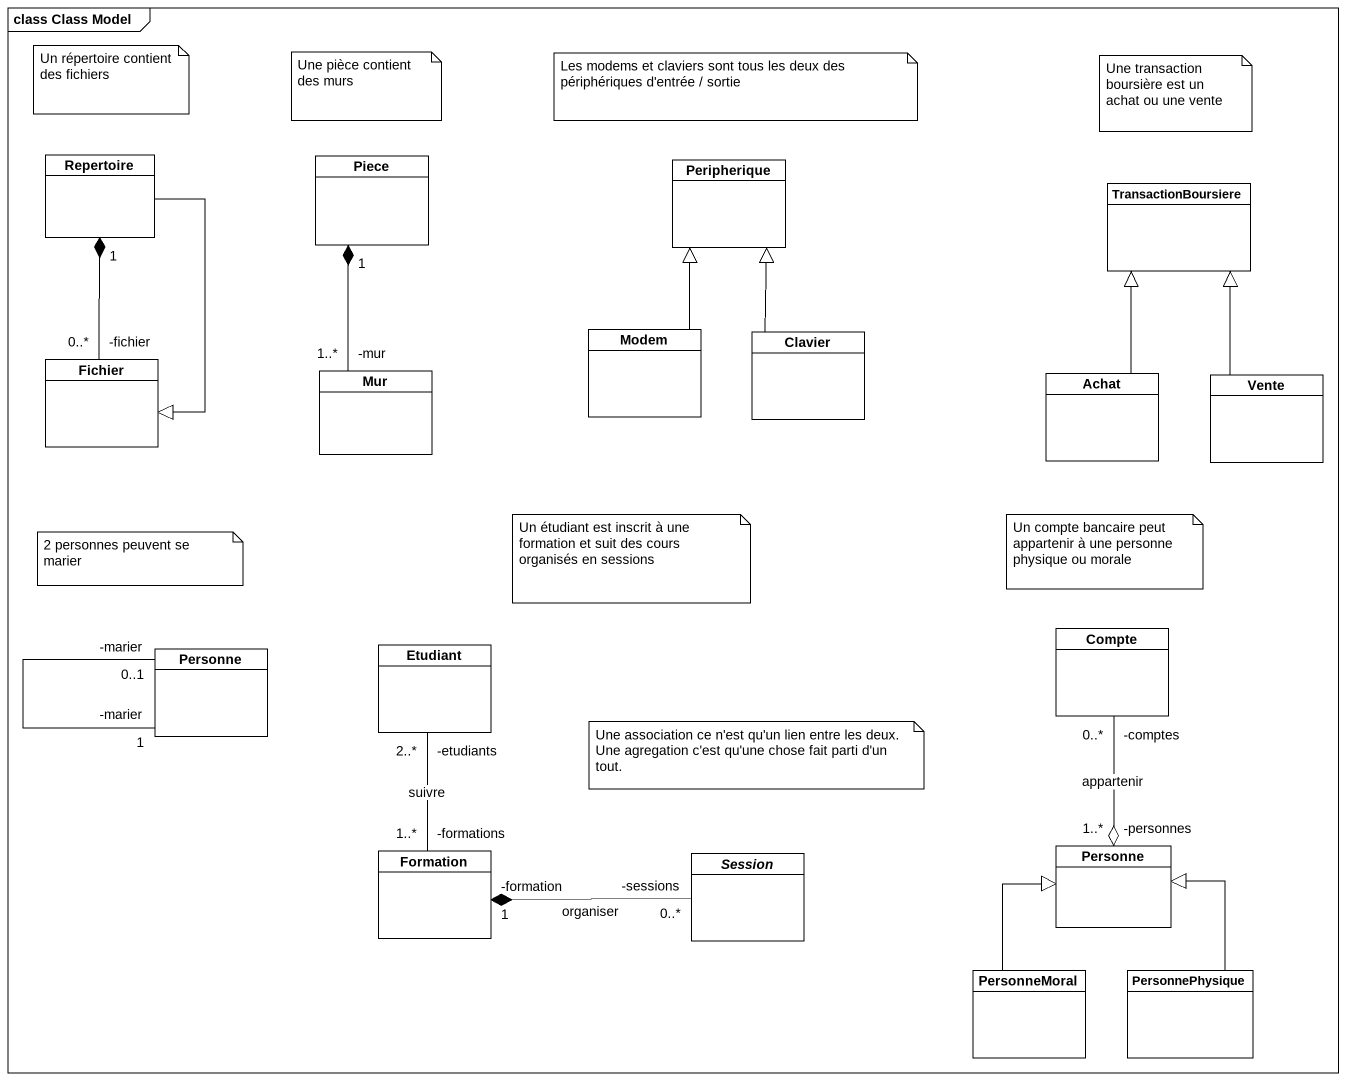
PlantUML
@startuml
mainframe class Class Model
hide circle
hide empty members
class Repertoire
class Piece
class Peripherique
class TransactionBoursiere
class Fichier
class Mur
class Modem
class Clavier
class Achat
class Vente
class Personne
class Etudiant
class Compte
class Formation
abstract class Session
class "Personne" as Personne_2
class PersonneMoral
class PersonnePhysique
Repertoire --|> Fichier
Fichier "-fichier\n0..*" -up-* "1" Repertoire
Mur "-mur\n1..*" -up-* "1" Piece
Modem -up-|> Peripherique
Clavier -up-|> Peripherique
Achat -up-|> TransactionBoursiere
Vente -up-|> TransactionBoursiere
Personne "-marier\n0..1" -- "-marier\n1" Personne
Etudiant "-etudiants\n2..*" -- "-formations\n1..*" Formation : suivre
Compte "-comptes\n0..*" --o "-personnes\n1..*" Personne_2 : appartenir
Session "-sessions\n0..*" -left-* "-formation\n1" Formation : organiser
PersonneMoral -up-|> Personne_2
PersonnePhysique -up-|> Personne_2
note as N1
  Un répertoire contient des fichiers
end note
note as N2
  Une pièce contient des murs
end note
note as N3
  Les modems et claviers sont tous les deux des périphériques d'entrée / sortie
end note
note as N4
  Une transaction boursière est un achat ou une vente
end note
note as N5
  2 personnes peuvent se marier
end note
note as N6
  Un étudiant est inscrit à une formation et suit des cours organisés en sessions
end note
note as N7
  Un compte bancaire peut appartenir à une personne physique ou morale
end note
note as N8
  Une association ce n'est qu'un lien entre les deux.
  Une agregation c'est qu'une chose fait parti d'un tout.
end note
@enduml
